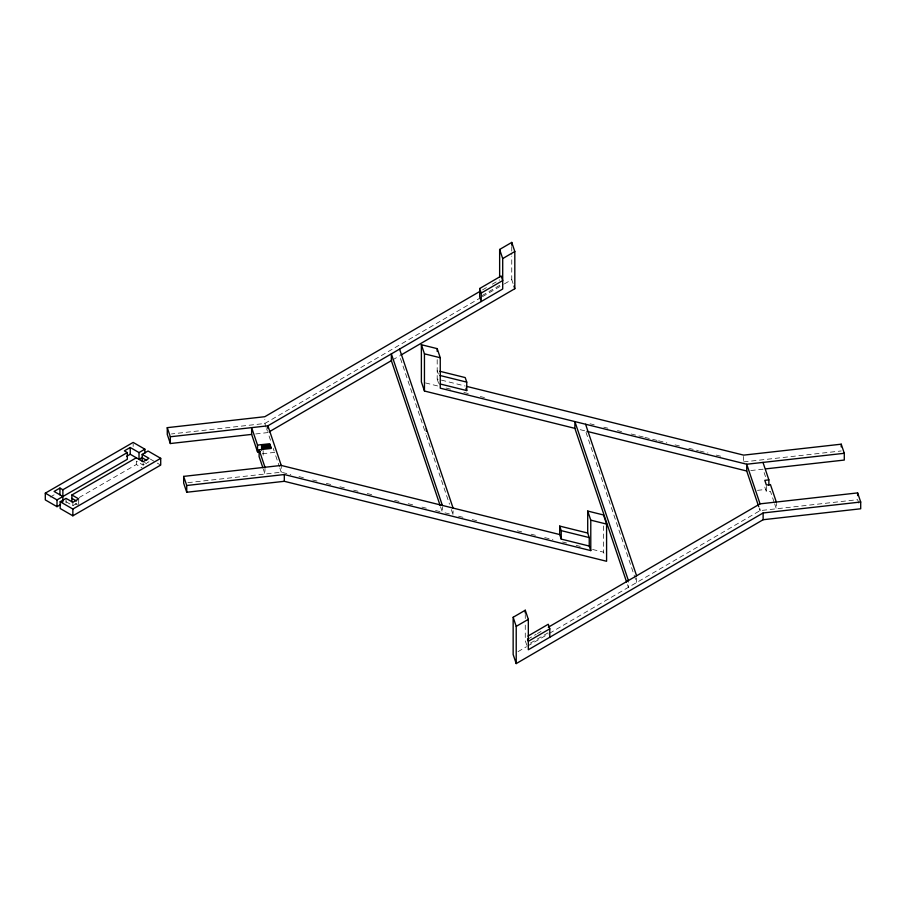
<?xml version="1.0" encoding="UTF-8"?>
<svg xmlns="http://www.w3.org/2000/svg" width="906" height="906" viewBox="0 0 906 906"><rect width="100%" height="100%" fill="white"/><g stroke="black" fill="none" stroke-linecap="round" stroke-linejoin="round"><path stroke-width="0.68" stroke-dasharray="4.53 3.4" d="M482.524 289.886L487.405 287.032M492.298 284.178L499.636 279.909M482.094 295.571L499.976 285.152M481.188 297.417L264.835 423.476L171.449 433.951M482.411 296.704L503.192 284.597M504.416 283.884L511.754 279.614L511.754 256.251M392.536 359.965L399.569 355.865M527.688 639.251L536.182 634.302M537.394 633.588L541.029 631.471M530.372 643.124L548.255 632.705M518.005 651.652L526.499 646.703M527.711 646.001L548.334 633.985M549.546 633.271L760.055 510.622L857.631 499.67L859.386 504.88M50.181 497.088L55.062 494.268M79.196 497.53L136.33 464.54L142.004 467.813M66.036 501.731L72.854 505.673L78.709 502.286M136.33 464.54L136.33 461.154L143.137 465.084L148.992 461.709M255.707 433.951L267.904 432.581L271.46 443.147M262.378 453.759L274.575 452.388L279.467 466.918M187.882 482.672L281.245 472.196L290.803 474.563M743.656 461.901L841.232 450.95M750.791 470.542L762.988 469.183L765.502 476.658M757.461 490.361L765.593 489.444M764.8 487.1L766.374 491.788L770.44 491.335L774.222 502.558M437.19 359.625L437.19 379.07L465.208 386.024M425.492 382.932L437.836 386.001M446.069 388.04L451.55 389.399M463.895 392.468L470.746 394.167M480.35 396.545L484.461 397.575M590.066 423.781L594.177 424.801M603.77 427.179L607.892 428.198M617.484 430.588L621.607 431.607M631.199 433.985L643.543 437.054M644.913 437.394L657.258 440.452M658.628 440.792L666.861 442.841M675.083 444.88L680.576 446.239M688.798 448.289L698.401 450.667M699.772 451.007L708.005 453.045M716.227 455.095L721.708 456.454M580.225 429.682L585.582 431.007M299.003 476.601L304.461 477.96M312.649 479.987L318.119 481.346M326.307 483.374L331.766 484.733M339.965 486.771L345.424 488.119M353.623 490.157L359.082 491.516M367.281 493.544L372.74 494.903M394.586 500.327L400.044 501.675M408.244 503.713L413.702 505.072M421.902 507.1L427.36 508.459M435.56 510.497L441.018 511.845M445.061 512.853L453.091 514.846M458.561 516.205L464.031 517.564M472.241 519.591L477.711 520.95M517.36 530.791L522.83 532.15M531.041 534.189L536.511 535.548M544.71 537.586L552.92 539.625M562.49 541.992L566.601 543.011M576.171 545.389L580.27 546.409M592.581 549.466L603.521 552.173L604.834 556.08M150.339 459.104L156.104 462.434M157.259 463.091L160.713 465.084M144.45 462.468L146.727 463.781M75.3 503.702L77.576 505.016M774.641 503.804L776.317 508.798L776.317 503.385M759.171 507.983L760.055 510.622L760.055 506.567M586.035 432.355L636.601 582.547L636.601 577.145M627.496 584.664L628.402 587.337L628.402 580.565M511.754 279.614L513.068 283.51M437.19 370.622L438.334 374.031M437.19 379.07L438.719 383.623M526.794 645.208L525.265 640.655L525.265 624.064M400.463 358.516L425.888 434.031M426.33 435.356L449.523 504.246M451.313 509.546L452.649 513.521M440.576 506.828L442.377 512.184L442.377 506.771M266.149 427.372L264.835 423.476L264.835 419.41M266.591 428.674L267.474 431.279M273.238 448.425L274.133 451.063M279.909 468.232L281.245 472.196L281.245 465.435M263.306 469.036L264.982 474.019L264.982 467.258M766.374 486.375L766.374 491.788M743.656 456.488L743.656 460.542M603.521 526.001L603.521 552.173M525.265 614.37L525.265 618.526M511.754 246.568L511.754 254.869M453.091 510.791L453.091 513.487M263.17 450.69L263.17 456.103M143.137 462.83L143.137 465.084M133.159 443.77L133.159 446.477M78.709 500.033L78.709 505.673M72.854 502.286L72.854 505.673M66.036 498.357L66.036 505.118"/><path stroke-width="1.36" d="M499.636 277.134L499.636 249.467L511.754 242.412L514.812 251.517L514.812 288.72L400.78 355.163M480.078 291.302L264.835 416.703L167.27 427.655L170.328 436.76L267.904 425.809L502.705 289.014L502.705 258.572L514.812 251.517M479.704 288.504L501.177 276.002L502.705 280.554L481.245 293.057L481.245 301.517L479.704 296.964L479.704 288.504L481.245 293.057M269.127 431.868L391.358 360.645L391.358 353.884L442.377 505.423M513.147 617.28L525.265 610.225L528.323 619.33L528.323 649.761L763.124 512.966L860.7 502.015L860.7 508.776L763.124 519.727L516.216 663.588L513.147 654.483L513.147 617.28L516.216 626.386L516.216 663.588M516.216 626.386L528.323 619.33M527.983 636.069L548.255 624.257L549.783 628.809L549.783 637.258M548.311 627.224L760.055 503.861L857.631 492.909L860.7 502.015M549.783 628.809L528.323 641.312L527.564 639.036M60.532 504.642L57.01 506.669L45.3 499.908L45.3 493.147L133.159 442.422L144.869 449.183L144.869 453.238M45.3 493.147L57.01 499.908L127.304 459.331L127.304 452.57L62.876 489.761L59.943 488.074L54.088 491.448L62.876 496.522M144.869 449.183L139.014 452.57L130.226 447.496L124.371 450.871L127.304 452.57M126.715 456.284L130.226 454.257L143.137 461.709L148.992 458.323L142.185 454.393L142.185 461.154M142.185 454.393L148.04 451.007L160.713 458.323L160.713 465.084L72.854 515.808L60.181 508.504L60.181 501.731L66.036 498.357L72.854 502.286L78.709 498.9L71.891 494.97L71.891 501.731M71.891 494.97L136.33 457.779M142.525 457.304L139.014 459.331L139.014 452.57M60.181 501.731L72.854 509.047L160.713 458.323M167.27 427.655L167.27 434.427L170.328 443.532L251.642 434.404L257.519 451.868L260.237 451.562M251.642 434.404L251.642 427.643L257.519 445.095L269.716 443.736L271.302 448.425L259.105 449.795L259.105 456.556L262.887 467.779M261.981 445.82L270.113 444.903M262.378 446.986L270.509 446.08M262.774 448.164L270.905 447.258M183.669 476.386L281.245 465.435L559.693 534.54L561.233 539.093L589.24 546.046L590.78 550.599L284.314 474.54L186.738 485.491L183.669 476.386L183.669 483.147L186.738 492.252L284.314 481.301L606.59 561.278L606.59 524.087L603.521 514.982L587.711 511.052L587.711 533.034L589.24 537.586L589.24 546.046M765.785 468.866L844.29 460.055L844.29 453.294L841.232 444.189L743.656 455.129L466.579 386.364M844.29 453.294L746.725 464.234L440.259 388.176L440.259 357.745L437.19 348.64L421.381 344.722L421.381 381.913L424.45 391.018L574.88 428.357L626.601 581.992M768.866 485.288L768.866 479.874L764.8 480.339L766.374 485.027L770.44 484.574L776.317 502.037M421.381 344.722L424.45 353.827L440.259 357.745M439.863 371.279L465.208 377.575L466.737 382.128L466.737 390.577L440.056 383.963M440.056 375.503L466.737 382.128M586.952 431.347L746.725 471.007L758.73 506.658M587.711 511.052L590.78 520.157L606.59 524.087M559.693 534.54L559.693 526.08L587.711 533.034M559.693 526.08L561.233 530.633L589.24 537.586M142.185 457.779L146.727 460.395M71.891 498.357L76.432 500.973M762.988 462.411L768.866 479.874M760.055 503.861L746.725 464.234L746.725 471.007M585.582 424.246L636.601 575.786M628.402 580.565L574.88 421.596L574.88 428.357M513.94 286.115L514.812 288.72M499.636 249.467L502.705 258.572M465.967 388.3L466.737 390.577M399.569 349.104L453.091 508.085M391.358 360.645L440.123 505.48M281.245 465.435L267.904 425.809L267.904 428.515M263.17 449.342L261.585 444.642L261.585 450.055M259.105 449.795L264.982 467.258M857.631 492.909L857.631 495.616M841.232 444.189L841.232 446.885M763.124 512.966L763.124 519.727M590.78 520.157L590.78 550.599M561.233 530.633L561.233 539.093M525.265 610.225L525.265 612.988M511.754 242.412L511.754 245.186M437.19 348.64L437.19 351.392M426.33 428.595L426.33 431.301M424.45 353.827L424.45 391.018M284.314 474.54L284.314 481.301M257.519 445.095L257.519 451.868M186.738 485.491L186.738 492.252M170.328 436.76L170.328 443.532M130.226 447.496L130.226 454.257M72.854 509.047L72.854 515.808M62.876 489.761L62.876 501.935M59.943 488.074L59.943 494.835M57.01 499.908L57.01 506.669"/></g></svg>
